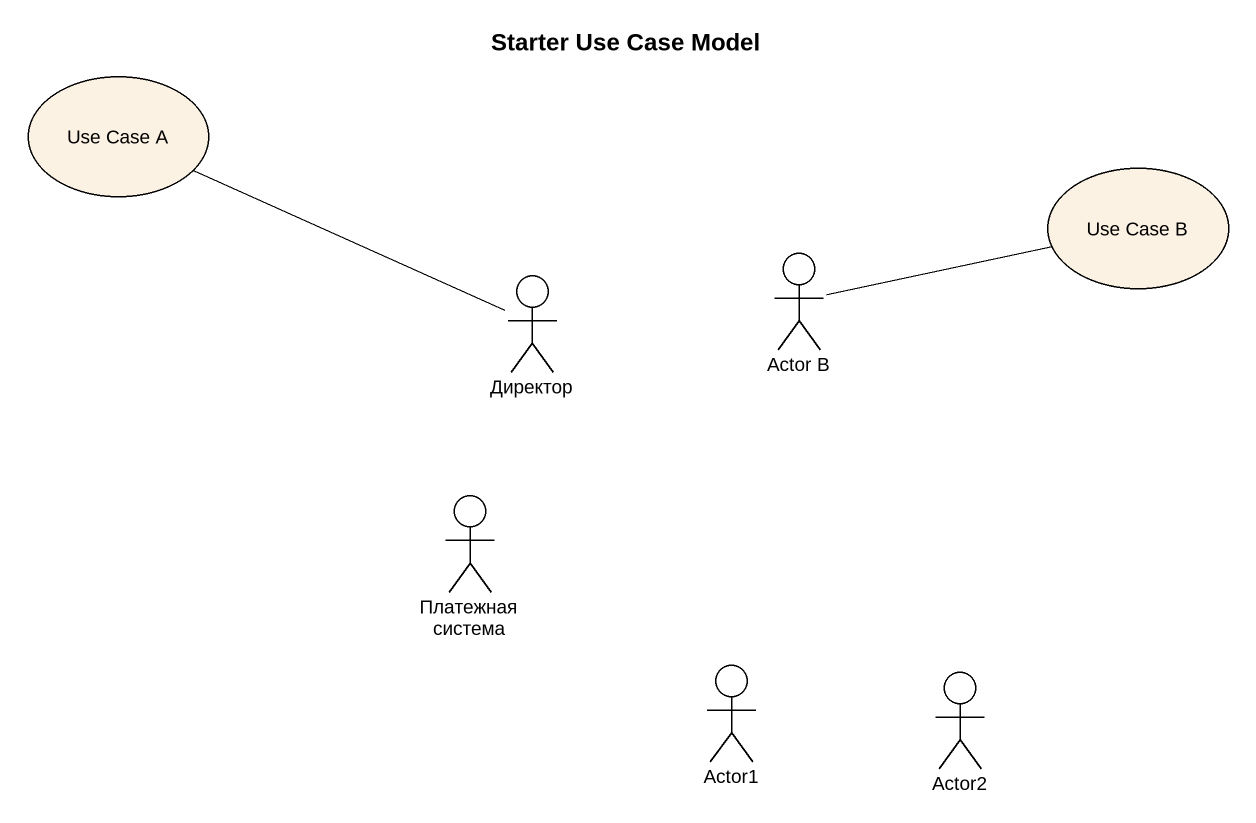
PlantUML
@startuml
title Starter Use Case Model
usecase "Use Case A" as Use_Case_A
usecase "Use Case B" as Use_Case_B
actor Директор
actor "Actor B" as Actor_B
actor "Платежная система" as Платежная_система
actor Actor1
actor Actor2
Директор -left- Use_Case_A
Actor_B -right- Use_Case_B
@enduml
